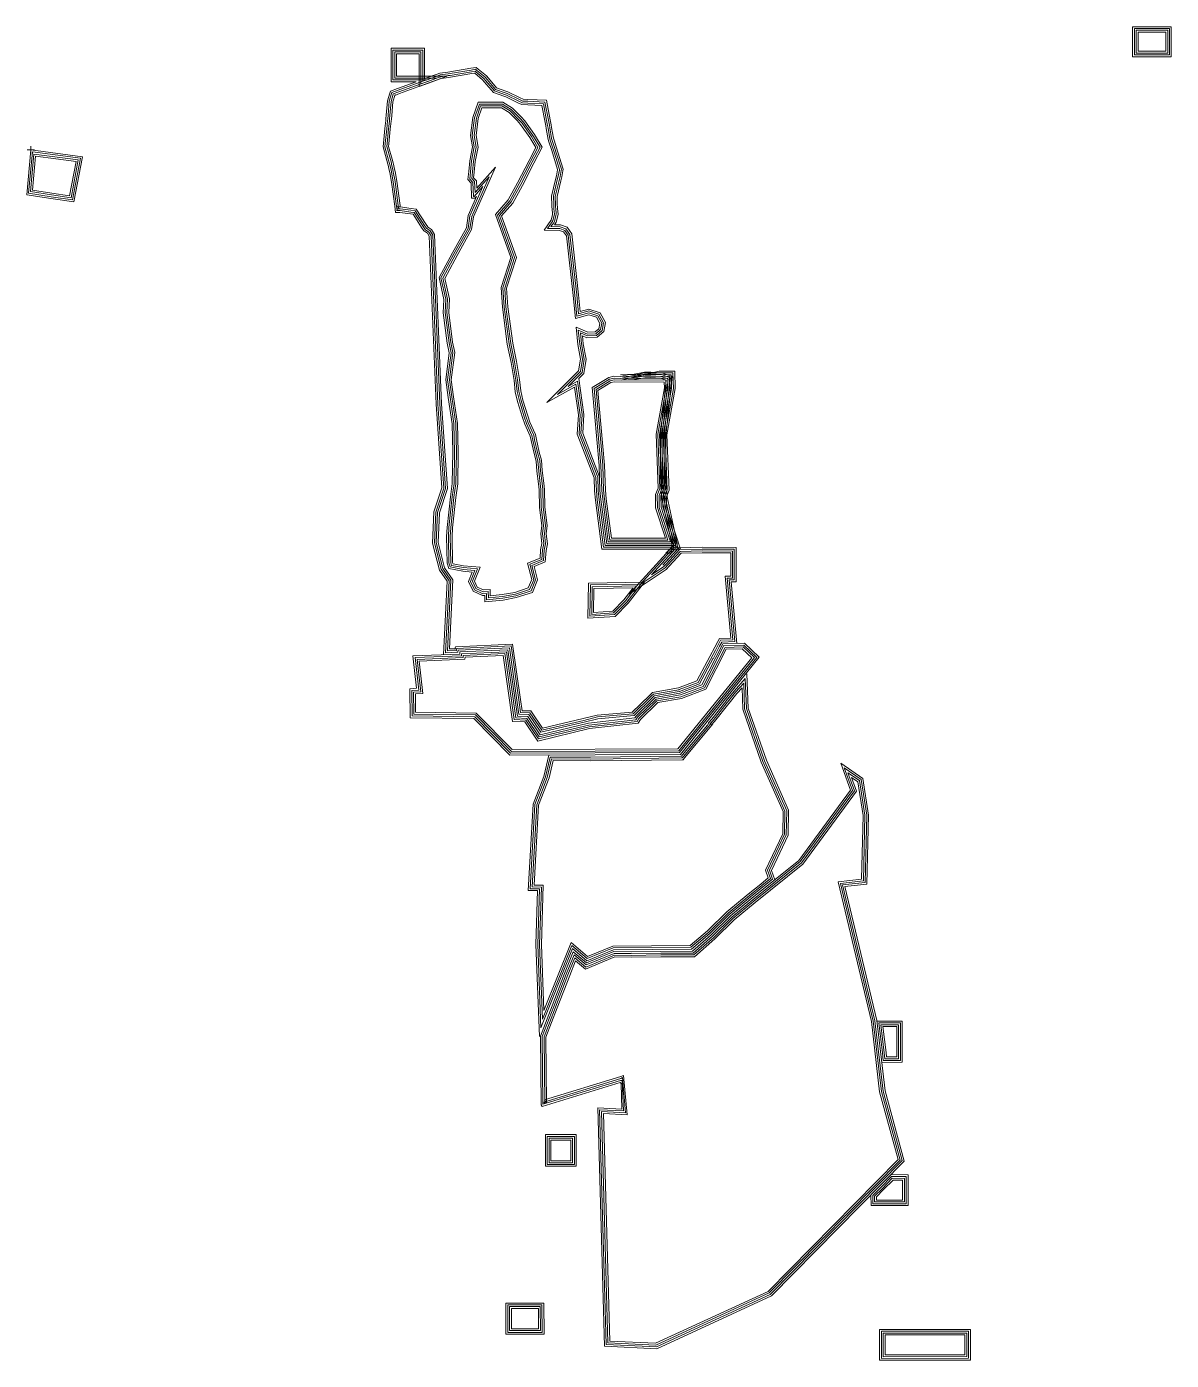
# Model space of a CAD drawing. Extents: x 1379 to 1824, y 6485 to 7347.
# Drawn here: x 1458.3 to 1772.9, y 6485.5 to 6852.1 of the extents above; entities that cross this region are included whole.
import ezdxf

# ---------------------------------------------------------------- set-up
doc = ezdxf.new("R2010")
doc.units = 0
doc.header["$MEASUREMENT"] = 0
doc.header["$PDMODE"] = 2
doc.header["$PDSIZE"] = -1
doc.linetypes.add('DASHED', pattern=[0])

msp = doc.modelspace()

# ---------------------------------------------------------------- linework, layer by layer
at = {"layer": '', "color": 1, "linetype": 'CONTINUOUS', "lineweight": 0}
for points in [[(1599.221, 6574.553, 3336), (1598.293, 6599.82, 3336), (1598.755, 6614.622, 3336), (1596.173, 6614.655, 3336), (1597.496, 6638.403, 3336), (1600.448, 6646.025, 3336), (1601.793, 6651.854, 3336)], [(1692.734, 6493.964, 3336), (1717.705, 6493.957, 3336), (1717.705, 6485.53, 3336), (1692.734, 6485.477, 3336), (1692.734, 6493.964, 3336)]]:
    msp.add_polyline3d(points, dxfattribs=at)
at = {"color": 1, "linetype": 'CONTINUOUS', "lineweight": 0}
for p, q in [((1614.384, 6724.508, 3336), (1614.636, 6721.985, 3336)), ((1614.636, 6721.985, 3336), (1616.408, 6708.5, 3336)), ((1614.884, 6724.541, 3336), (1615.132, 6722.042, 3336)), ((1615.132, 6722.042, 3336), (1616.847, 6709, 3336)), ((1615.383, 6724.574, 3336), (1615.629, 6722.1, 3336)), ((1615.629, 6722.1, 3336), (1617.285, 6709.5, 3336)), ((1613.092, 6690.035, 3336), (1613.253, 6698.66, 3336)), ((1613.253, 6698.66, 3336), (1627.081, 6698.902, 3336)), ((1613.602, 6690.572, 3336), (1613.744, 6698.168, 3336)), ((1613.744, 6698.168, 3336), (1626.046, 6698.384, 3336)), ((1614.112, 6691.109, 3336), (1614.235, 6697.677, 3336)), ((1614.235, 6697.677, 3336), (1625.012, 6697.865, 3336)), ((1625.012, 6697.865, 3336), (1622.485, 6694.606, 3336)), ((1626.046, 6698.384, 3336), (1622.862, 6694.276, 3336)), ((1627.081, 6698.902, 3336), (1623.239, 6693.947, 3336)), ((1622.485, 6694.606, 3336), (1619.411, 6691.481, 3336)), ((1622.862, 6694.276, 3336), (1619.634, 6690.995, 3336)), ((1623.239, 6693.947, 3336), (1619.858, 6690.51, 3336)), ((1619.858, 6690.51, 3336), (1613.092, 6690.035, 3336)), ((1619.634, 6690.995, 3336), (1613.602, 6690.572, 3336)), ((1619.411, 6691.481, 3336), (1614.112, 6691.109, 3336)), ((1576.373, 6681.127, 3336), (1574.487, 6681.052, 3336)), ((1576.17, 6681.682, 3336), (1575.997, 6681.044, 3336)), ((1575.997, 6681.044, 3336), (1576.373, 6681.127, 3336)), ((1591.882, 6682.39, 3336), (1576.17, 6681.682, 3336)), ((1576.557, 6681.199, 3336), (1576.401, 6680.621, 3336)), ((1591.451, 6681.87, 3336), (1576.557, 6681.199, 3336)), ((1576.945, 6680.716, 3336), (1576.804, 6680.197, 3336)), ((1591.02, 6681.35, 3336), (1576.945, 6680.716, 3336)), ((1593.068, 6666.995, 3336), (1591.02, 6681.35, 3336)), ((1593.563, 6667.065, 3336), (1591.451, 6681.87, 3336)), ((1594.058, 6667.135, 3336), (1591.882, 6682.39, 3336)), ((1648.23, 6682.895, 3336), (1642.536, 6672.26, 3336)), ((1647.619, 6680.696, 3336), (1642.888, 6671.859, 3336)), ((1648.743, 6681.784, 3336), (1647.003, 6678.38, 3336)), ((1648.297, 6682.012, 3336), (1647.619, 6680.684, 3336)), ((1647.619, 6680.684, 3336), (1647.619, 6680.696, 3336)), ((1648.726, 6683.952, 3336), (1647.852, 6682.239, 3336)), ((1647.852, 6682.239, 3336), (1648.234, 6682.987, 3336)), ((1648.234, 6682.987, 3336), (1648.23, 6682.895, 3336)), ((1649.036, 6683.46, 3336), (1648.297, 6682.012, 3336)), ((1649.347, 6682.968, 3336), (1648.743, 6681.784, 3336)), ((1576.501, 6680.131, 3336), (1573.436, 6680.01, 3336)), ((1576.437, 6680.629, 3336), (1573.961, 6680.531, 3336)), ((1576.401, 6680.621, 3336), (1576.437, 6680.629, 3336)), ((1576.804, 6680.197, 3336), (1576.501, 6680.131, 3336)), ((1647.009, 6678.496, 3336), (1643.24, 6671.457, 3336)), ((1647.003, 6678.38, 3336), (1647.009, 6678.496, 3336)), ((1637.465, 6670.353, 3336), (1630.343, 6669.124, 3336)), ((1637.564, 6669.862, 3336), (1630.582, 6668.657, 3336)), ((1642.536, 6672.26, 3336), (1637.464, 6670.352, 3336)), ((1637.464, 6670.352, 3336), (1637.465, 6670.353, 3336)), ((1637.609, 6669.873, 3336), (1637.564, 6669.862, 3336)), ((1642.888, 6671.859, 3336), (1637.609, 6669.873, 3336)), ((1643.24, 6671.457, 3336), (1637.755, 6669.393, 3336)), ((1593.618, 6663.084, 3336), (1593.068, 6666.995, 3336)), ((1594.053, 6663.577, 3336), (1593.563, 6667.065, 3336)), ((1594.489, 6664.069, 3336), (1594.058, 6667.135, 3336)), ((1629.458, 6668.256, 3336), (1624.654, 6663.55, 3336)), ((1629.81, 6667.901, 3336), (1625.043, 6663.232, 3336)), ((1630.161, 6667.545, 3336), (1625.432, 6662.913, 3336)), ((1629.917, 6668.715, 3336), (1629.458, 6668.256, 3336)), ((1630.124, 6668.215, 3336), (1629.81, 6667.901, 3336)), ((1629.926, 6668.715, 3336), (1629.917, 6668.715, 3336)), ((1630.343, 6669.124, 3336), (1629.926, 6668.715, 3336)), ((1630.13, 6668.215, 3336), (1630.124, 6668.215, 3336)), ((1630.582, 6668.657, 3336), (1630.13, 6668.215, 3336)), ((1630.331, 6667.715, 3336), (1630.161, 6667.545, 3336)), ((1630.335, 6667.715, 3336), (1630.331, 6667.715, 3336)), ((1630.82, 6668.191, 3336), (1630.335, 6667.715, 3336)), ((1637.664, 6669.372, 3336), (1630.82, 6668.191, 3336)), ((1637.755, 6669.393, 3336), (1637.664, 6669.372, 3336)), ((1646.653, 6661.743, 3336), (1650.462, 6666.605, 3336)), ((1647.03, 6661.415, 3336), (1650.866, 6666.311, 3336)), ((1647.408, 6661.086, 3336), (1651.271, 6666.016, 3336)), ((1650.462, 6666.605, 3336), (1650.562, 6666.754, 3336)), ((1650.562, 6666.754, 3336), (1652.772, 6669.476, 3336)), ((1650.866, 6666.311, 3336), (1650.965, 6666.456, 3336)), ((1650.965, 6666.456, 3336), (1653.153, 6669.153, 3336)), ((1651.271, 6666.016, 3336), (1651.367, 6666.159, 3336)), ((1651.367, 6666.159, 3336), (1653.535, 6668.83, 3336)), ((1596.329, 6663.039, 3336), (1593.618, 6663.084, 3336)), ((1596.597, 6663.534, 3336), (1594.053, 6663.577, 3336)), ((1596.865, 6664.03, 3336), (1594.489, 6664.069, 3336)), ((1599.635, 6658.163, 3336), (1596.329, 6663.039, 3336)), ((1599.856, 6658.728, 3336), (1596.597, 6663.534, 3336)), ((1600.077, 6659.293, 3336), (1596.865, 6664.03, 3336)), ((1615.126, 6662.873, 3336), (1611.287, 6661.903, 3336)), ((1615.208, 6662.379, 3336), (1611.405, 6661.417, 3336)), ((1624.74, 6663.683, 3336), (1615.126, 6662.873, 3336)), ((1625.026, 6663.205, 3336), (1615.208, 6662.379, 3336)), ((1625.311, 6662.728, 3336), (1615.291, 6661.884, 3336)), ((1624.654, 6663.55, 3336), (1624.74, 6663.683, 3336)), ((1625.043, 6663.232, 3336), (1625.026, 6663.205, 3336)), ((1625.432, 6662.913, 3336), (1625.311, 6662.728, 3336)), ((1611.523, 6660.931, 3336), (1599.635, 6658.163, 3336)), ((1611.405, 6661.417, 3336), (1599.856, 6658.728, 3336)), ((1611.287, 6661.903, 3336), (1600.077, 6659.293, 3336)), ((1615.291, 6661.884, 3336), (1611.523, 6660.931, 3336)), ((1638.538, 6651.929, 3336), (1645.403, 6660.148, 3336)), ((1638.841, 6651.511, 3336), (1645.792, 6659.833, 3336)), ((1639.144, 6651.094, 3336), (1646.181, 6659.519, 3336)), ((1645.403, 6660.148, 3336), (1645.841, 6660.707, 3336)), ((1645.675, 6660.729, 3336), (1646.653, 6661.743, 3336)), ((1645.811, 6660.893, 3336), (1645.675, 6660.729, 3336)), ((1645.792, 6659.833, 3336), (1646.369, 6660.571, 3336)), ((1645.841, 6660.707, 3336), (1645.811, 6660.893, 3336)), ((1646.047, 6660.395, 3336), (1647.03, 6661.415, 3336)), ((1646.341, 6660.748, 3336), (1646.047, 6660.395, 3336)), ((1646.181, 6659.519, 3336), (1646.897, 6660.434, 3336)), ((1646.369, 6660.571, 3336), (1646.341, 6660.748, 3336)), ((1646.42, 6660.061, 3336), (1647.408, 6661.086, 3336)), ((1646.87, 6660.602, 3336), (1646.42, 6660.061, 3336)), ((1646.897, 6660.434, 3336), (1646.87, 6660.602, 3336)), ((1613.233, 6651.264, 3336), (1638.084, 6651.58, 3336)), ((1638.084, 6651.58, 3336), (1638.252, 6651.581, 3336)), ((1638.084, 6651.58, 3336), (1638.084, 6651.58, 3336)), ((1638.252, 6651.581, 3336), (1638.532, 6651.926, 3336)), ((1638.492, 6651.082, 3336), (1638.838, 6651.51, 3336)), ((1638.532, 6651.926, 3336), (1638.538, 6651.929, 3336)), ((1638.838, 6651.51, 3336), (1638.841, 6651.511, 3336)), ((1613.234, 6650.764, 3336), (1638.293, 6651.082, 3336)), ((1613.236, 6650.264, 3336), (1638.503, 6650.585, 3336)), ((1638.293, 6651.082, 3336), (1638.292, 6651.081, 3336)), ((1638.292, 6651.081, 3336), (1638.492, 6651.082, 3336)), ((1638.503, 6650.585, 3336), (1638.501, 6650.583, 3336)), ((1638.501, 6650.583, 3336), (1638.732, 6650.584, 3336)), ((1638.732, 6650.584, 3336), (1639.145, 6651.094, 3336)), ((1639.145, 6651.094, 3336), (1639.144, 6651.094, 3336)), ((1660.071, 6616.428, 3336), (1656.641, 6613.678, 3336)), ((1660.383, 6616.038, 3336), (1656.957, 6613.291, 3336)), ((1660.696, 6615.648, 3336), (1657.272, 6612.903, 3336)), ((1656.641, 6613.678, 3336), (1650.748, 6608.811, 3336)), ((1656.957, 6613.291, 3336), (1651.084, 6608.44, 3336)), ((1657.272, 6612.903, 3336), (1651.42, 6608.069, 3336)), ((1650.748, 6608.811, 3336), (1645.445, 6603.543, 3336)), ((1651.084, 6608.44, 3336), (1645.783, 6603.174, 3336)), ((1651.42, 6608.069, 3336), (1646.121, 6602.805, 3336)), ((1612.435, 6596.491, 3336), (1607.937, 6600.322, 3336)), ((1645.445, 6603.543, 3336), (1640.712, 6599.542, 3336)), ((1645.783, 6603.174, 3336), (1640.896, 6599.044, 3336)), ((1646.121, 6602.805, 3336), (1641.081, 6598.545, 3336)), ((1612.344, 6595.912, 3336), (1608.142, 6599.49, 3336)), ((1612.252, 6595.334, 3336), (1608.348, 6598.659, 3336)), ((1619.619, 6598.368, 3336), (1612.252, 6595.334, 3336)), ((1619.518, 6598.867, 3336), (1612.344, 6595.912, 3336)), ((1619.417, 6599.367, 3336), (1612.435, 6596.491, 3336)), ((1640.712, 6599.542, 3336), (1619.417, 6599.367, 3336)), ((1640.896, 6599.044, 3336), (1619.518, 6598.867, 3336)), ((1641.081, 6598.545, 3336), (1619.619, 6598.368, 3336)), ((1693.52, 6569.976, 3336), (1692.542, 6578.248, 3336)), ((1694.016, 6570.034, 3336), (1693.105, 6577.749, 3336)), ((1694.513, 6570.093, 3336), (1693.667, 6577.249, 3336)), ((1693.149, 6533.101, 3336), (1696.023, 6536.021, 3336)), ((1693.506, 6532.751, 3336), (1696.23, 6535.519, 3336)), ((1693.862, 6532.4, 3336), (1696.438, 6535.016, 3336))]:
    msp.add_line(p, q, dxfattribs=at)
for points in [[(1762.796, 6851.643, 3336), (1772.439, 6851.643, 3336), (1772.439, 6844.37, 3336), (1762.796, 6844.37, 3336), (1762.796, 6851.643, 3336)], [(1763.296, 6851.143, 3336), (1771.939, 6851.143, 3336), (1771.939, 6844.87, 3336), (1763.296, 6844.87, 3336), (1763.296, 6851.143, 3336)], [(1763.796, 6850.643, 3336), (1771.439, 6850.643, 3336), (1771.439, 6845.37, 3336), (1763.796, 6845.37, 3336), (1763.796, 6850.643, 3336)], [(1573.436, 6680.01, 3336), (1574.384, 6699.801, 3336), (1572.238, 6702.965, 3336), (1570.369, 6710.237, 3336), (1570.752, 6718.667, 3336), (1572.956, 6725.279, 3336), (1571.347, 6748.387, 3336), (1569.435, 6794.67, 3336), (1568.809, 6795.69, 3336), (1567.919, 6796.313, 3336), (1567.798, 6796.397, 3336), (1567.268, 6797.222, 3336), (1564.808, 6801.04, 3336), (1563.856, 6801.172, 3336), (1560.923, 6801.58, 3336), (1559.921, 6801.58, 3336), (1560.118, 6801.58, 3336), (1559.954, 6802.817, 3336), (1559.066, 6809.517, 3336), (1558.58, 6812.109, 3336), (1558.457, 6812.764, 3336), (1558.133, 6814.145, 3336), (1558.051, 6814.497, 3336), (1557.786, 6815.453, 3336), (1556.764, 6819.149, 3336), (1556.856, 6820.064, 3336), (1557.257, 6824.09, 3336), (1557.499, 6826.262, 3336), (1557.56, 6826.813, 3336), (1557.641, 6827.807, 3336), (1557.959, 6831.701, 3336), (1558.587, 6833.744, 3336), (1558.675, 6834.029, 3336), (1560.435, 6834.669, 3336), (1568.216, 6837.499, 3336), (1558.983, 6837.499, 3336), (1558.983, 6845.697, 3336), (1567.182, 6845.697, 3336), (1567.182, 6837.124, 3336), (1568.407, 6837.57, 3336), (1571.306, 6838.617, 3336), (1571.984, 6838.862, 3336), (1574.109, 6839.176, 3336), (1574.657, 6839.258, 3336), (1580.46, 6840.226, 3336), (1581.685, 6840.43, 3336), (1582.074, 6840.111, 3336), (1584.294, 6838.286, 3336), (1584.829, 6837.656, 3336), (1587.171, 6834.894, 3336), (1589.795, 6833.964, 3336), (1590.394, 6833.751, 3336), (1593.753, 6832.151, 3336), (1594.69, 6831.704, 3336), (1596.058, 6831.639, 3336), (1600.74, 6831.415, 3336), (1601.712, 6826.404, 3336), (1601.973, 6825.06, 3336), (1602.093, 6824.342, 3336), (1602.582, 6821.402, 3336), (1602.776, 6820.821, 3336), (1603.499, 6818.651, 3336), (1603.86, 6817.488, 3336), (1605.273, 6812.934, 3336), (1605.216, 6812.634, 3336), (1604.895, 6810.953, 3336), (1604.637, 6809.878, 3336), (1603.574, 6805.461, 3336), (1603.656, 6803.136, 3336), (1603.677, 6802.556, 3336), (1603.72, 6802.138, 3336), (1603.872, 6800.608, 3336), (1603.789, 6800.244, 3336), (1603.409, 6798.569, 3336), (1603.165, 6798.228, 3336), (1602.417, 6797.175, 3336), (1604.962, 6797.122, 3336), (1606.523, 6796.564, 3336), (1607.631, 6795.012, 3336), (1609.496, 6778.372, 3336), (1609.998, 6773.202, 3336), (1612.818, 6773.986, 3336), (1615.607, 6773.063, 3336), (1616.874, 6770.728, 3336), (1616.479, 6768.592, 3336), (1614.951, 6767.24, 3336), (1612.352, 6767.136, 3336), (1610.509, 6767.944, 3336), (1610.803, 6764.912, 3336), (1611.557, 6760.769, 3336), (1610.959, 6757.061, 3336), (1607.107, 6753.206, 3336)], [(1573.961, 6680.531, 3336), (1574.892, 6699.943, 3336), (1572.7, 6703.173, 3336), (1570.872, 6710.289, 3336), (1571.249, 6718.575, 3336), (1573.461, 6725.215, 3336), (1571.847, 6748.414, 3336), (1569.929, 6794.82, 3336), (1569.181, 6796.04, 3336), (1568.206, 6796.723, 3336), (1568.165, 6796.751, 3336), (1567.689, 6797.492, 3336), (1565.104, 6801.503, 3336), (1563.925, 6801.667, 3336), (1560.957, 6802.08, 3336), (1559.921, 6802.08, 3336), (1560.556, 6802.08, 3336), (1560.449, 6802.883, 3336), (1559.56, 6809.596, 3336), (1559.072, 6812.201, 3336), (1558.947, 6812.868, 3336), (1558.62, 6814.259, 3336), (1558.535, 6814.62, 3336), (1558.268, 6815.587, 3336), (1557.271, 6819.192, 3336), (1557.353, 6820.014, 3336), (1557.754, 6824.037, 3336), (1557.996, 6826.207, 3336), (1558.058, 6826.765, 3336), (1558.14, 6827.766, 3336), (1558.453, 6831.606, 3336), (1559.065, 6833.597, 3336), (1559.079, 6833.644, 3336), (1560.606, 6834.199, 3336), (1571.053, 6837.999, 3336), (1559.483, 6837.999, 3336), (1559.483, 6845.197, 3336), (1566.682, 6845.197, 3336), (1566.682, 6836.41, 3336), (1568.578, 6837.1, 3336), (1571.476, 6838.146, 3336), (1572.107, 6838.374, 3336), (1574.183, 6838.682, 3336), (1574.735, 6838.764, 3336), (1580.542, 6839.733, 3336), (1581.543, 6839.899, 3336), (1581.756, 6839.724, 3336), (1583.942, 6837.929, 3336), (1584.447, 6837.332, 3336), (1586.877, 6834.468, 3336), (1589.627, 6833.493, 3336), (1590.202, 6833.288, 3336), (1593.538, 6831.699, 3336), (1594.565, 6831.21, 3336), (1596.034, 6831.139, 3336), (1600.324, 6830.935, 3336), (1601.221, 6826.309, 3336), (1601.481, 6824.971, 3336), (1601.6, 6824.26, 3336), (1602.095, 6821.282, 3336), (1602.301, 6820.663, 3336), (1603.023, 6818.497, 3336), (1603.383, 6817.34, 3336), (1604.758, 6812.905, 3336), (1604.725, 6812.728, 3336), (1604.406, 6811.059, 3336), (1604.151, 6809.995, 3336), (1603.072, 6805.511, 3336), (1603.157, 6803.119, 3336), (1603.178, 6802.521, 3336), (1603.222, 6802.088, 3336), (1603.367, 6800.639, 3336), (1603.302, 6800.355, 3336), (1602.944, 6798.778, 3336), (1602.758, 6798.519, 3336), (1601.462, 6796.694, 3336)], [(1574.487, 6681.052, 3336), (1575.399, 6700.086, 3336), (1573.163, 6703.382, 3336), (1571.375, 6710.341, 3336), (1571.745, 6718.483, 3336), (1573.967, 6725.151, 3336), (1572.346, 6748.442, 3336), (1570.424, 6794.971, 3336), (1569.552, 6796.39, 3336), (1568.492, 6797.132, 3336), (1568.533, 6797.104, 3336), (1568.109, 6797.763, 3336), (1565.4, 6801.967, 3336), (1563.994, 6802.163, 3336), (1560.992, 6802.58, 3336), (1559.921, 6802.58, 3336), (1560.994, 6802.58, 3336), (1560.945, 6802.948, 3336), (1560.054, 6809.675, 3336), (1559.563, 6812.294, 3336), (1559.436, 6812.971, 3336), (1559.106, 6814.373, 3336), (1559.02, 6814.744, 3336), (1558.75, 6815.72, 3336), (1557.777, 6819.236, 3336), (1557.851, 6819.965, 3336), (1558.252, 6823.985, 3336), (1558.493, 6826.152, 3336), (1558.555, 6826.717, 3336), (1558.638, 6827.726, 3336), (1558.947, 6831.511, 3336), (1559.543, 6833.45, 3336), (1559.484, 6833.259, 3336), (1560.777, 6833.729, 3336), (1573.891, 6838.499, 3336), (1559.983, 6838.499, 3336), (1559.983, 6844.697, 3336), (1566.182, 6844.697, 3336), (1566.182, 6835.696, 3336), (1568.748, 6836.63, 3336), (1571.646, 6837.676, 3336), (1572.229, 6837.887, 3336), (1574.256, 6838.187, 3336), (1574.813, 6838.27, 3336), (1580.624, 6839.239, 3336), (1581.401, 6839.369, 3336), (1581.439, 6839.338, 3336), (1583.589, 6837.571, 3336), (1584.066, 6837.009, 3336), (1586.583, 6834.041, 3336), (1589.46, 6833.021, 3336), (1590.011, 6832.826, 3336), (1593.323, 6831.248, 3336), (1594.441, 6830.715, 3336), (1596.01, 6830.64, 3336), (1599.908, 6830.454, 3336), (1600.73, 6826.213, 3336), (1600.989, 6824.883, 3336), (1601.106, 6824.177, 3336), (1601.609, 6821.161, 3336), (1601.827, 6820.505, 3336), (1602.547, 6818.344, 3336), (1602.905, 6817.191, 3336), (1604.244, 6812.875, 3336), (1604.233, 6812.821, 3336), (1603.917, 6811.164, 3336), (1603.665, 6810.112, 3336), (1602.57, 6805.562, 3336), (1602.657, 6803.101, 3336), (1602.679, 6802.487, 3336), (1602.725, 6802.037, 3336), (1602.861, 6800.671, 3336), (1602.814, 6800.466, 3336), (1602.478, 6798.987, 3336), (1602.351, 6798.809, 3336), (1600.508, 6796.214, 3336)], [(1600.508, 6796.214, 3336), (1604.779, 6796.125, 3336), (1605.891, 6795.728, 3336), (1606.666, 6794.643, 3336), (1608.501, 6778.268, 3336), (1609.118, 6771.919, 3336)], [(1601.462, 6796.694, 3336), (1604.871, 6796.624, 3336), (1606.207, 6796.146, 3336), (1607.148, 6794.827, 3336), (1608.998, 6778.32, 3336), (1609.558, 6772.561, 3336), (1612.806, 6773.463, 3336), (1615.262, 6772.65, 3336), (1616.35, 6770.645, 3336), (1616.018, 6768.853, 3336), (1614.753, 6767.733, 3336), (1612.447, 6767.64, 3336), (1609.929, 6768.744, 3336)], [(1609.118, 6771.919, 3336), (1612.793, 6772.941, 3336), (1614.917, 6772.238, 3336), (1615.826, 6770.562, 3336), (1615.558, 6769.113, 3336), (1614.555, 6768.225, 3336), (1612.542, 6768.145, 3336), (1609.349, 6769.545, 3336)], [(1609.349, 6769.545, 3336), (1609.812, 6764.774, 3336), (1610.542, 6760.759, 3336), (1610.023, 6757.539, 3336), (1601.26, 6748.77, 3336)], [(1609.929, 6768.744, 3336), (1610.308, 6764.843, 3336), (1611.049, 6760.764, 3336), (1610.491, 6757.3, 3336), (1604.183, 6750.988, 3336)], [(1607.107, 6753.206, 3336), (1609.683, 6754.655, 3336), (1610.944, 6745.478, 3336), (1610.634, 6740.277, 3336), (1615.259, 6728.305, 3336), (1615.383, 6724.574, 3336)], [(1616.408, 6708.5, 3336), (1638.003, 6708.5, 3336), (1634.181, 6720.313, 3336), (1634.145, 6722.906, 3336), (1634.894, 6724.733, 3336), (1634.294, 6739.896, 3336), (1636.585, 6752.62, 3336), (1636.44, 6757.429, 3336)], [(1616.847, 6709, 3336), (1637.316, 6709, 3336), (1633.682, 6720.23, 3336), (1633.644, 6723.002, 3336), (1634.39, 6724.822, 3336), (1633.793, 6739.93, 3336), (1636.084, 6752.657, 3336), (1635.954, 6756.931, 3336), (1628.004, 6756.977, 3336), (1621.616, 6755.459, 3336), (1625.349, 6755.6, 3336), (1628.198, 6756.123, 3336), (1629.883, 6756.167, 3336), (1632.649, 6755.989, 3336), (1634.639, 6755.282, 3336), (1633.002, 6739.765, 3336), (1633.002, 6728.661, 3336), (1633.334, 6722.757, 3336), (1636.098, 6709.993, 3336), (1635.981, 6707.87, 3336), (1635.175, 6707.868, 3336), (1636.264, 6709.022, 3336), (1626.966, 6698.763, 3336)], [(1633.183, 6720.148, 3336), (1633.142, 6723.097, 3336), (1633.886, 6724.911, 3336), (1633.291, 6739.965, 3336), (1635.582, 6752.694, 3336), (1635.469, 6756.434, 3336), (1623.837, 6756.501, 3336), (1621.548, 6755.957, 3336), (1625.294, 6756.099, 3336), (1628.146, 6756.622, 3336), (1629.892, 6756.668, 3336), (1632.75, 6756.484, 3336), (1635.177, 6755.622, 3336), (1633.502, 6739.738, 3336), (1633.502, 6728.675, 3336), (1633.831, 6722.825, 3336), (1636.601, 6710.033, 3336), (1636.51, 6708.371, 3336), (1636.337, 6708.37, 3336), (1636.631, 6708.682, 3336), (1630.047, 6701.418, 3336)], [(1636.44, 6757.429, 3336), (1632.171, 6757.453, 3336), (1621.684, 6754.962, 3336), (1625.404, 6755.102, 3336), (1628.25, 6755.625, 3336), (1629.873, 6755.667, 3336), (1632.547, 6755.495, 3336), (1634.1, 6754.943, 3336), (1632.502, 6739.791, 3336), (1632.502, 6728.647, 3336), (1632.837, 6722.69, 3336), (1635.595, 6709.953, 3336), (1635.453, 6707.369, 3336), (1634.014, 6707.365, 3336)], [(1601.26, 6748.77, 3336), (1608.892, 6753.063, 3336), (1609.94, 6745.439, 3336), (1609.623, 6740.12, 3336), (1614.265, 6728.102, 3336), (1614.384, 6724.508, 3336)], [(1604.183, 6750.988, 3336), (1609.287, 6753.859, 3336), (1610.442, 6745.458, 3336), (1610.129, 6740.198, 3336), (1614.762, 6728.204, 3336), (1614.884, 6724.541, 3336)], [(1617.285, 6709.5, 3336), (1636.628, 6709.5, 3336), (1633.183, 6720.148, 3336)], [(1634.014, 6707.365, 3336), (1635.897, 6709.361, 3336), (1623.885, 6696.108, 3336)], [(1623.885, 6696.108, 3336), (1634.121, 6702.932, 3336), (1634.939, 6703.819, 3336), (1638.191, 6707.387, 3336), (1644.012, 6707.511, 3336), (1651.813, 6707.479, 3336), (1651.813, 6701.052, 3336), (1650.301, 6701.067, 3336)], [(1626.966, 6698.763, 3336), (1633.794, 6703.315, 3336), (1634.57, 6704.157, 3336), (1637.966, 6707.882, 3336), (1644.008, 6708.011, 3336), (1652.313, 6707.977, 3336), (1652.313, 6700.548, 3336), (1650.849, 6700.561, 3336), (1652.37, 6683.548, 3336), (1649.036, 6683.46, 3336)], [(1630.047, 6701.418, 3336), (1633.467, 6703.698, 3336), (1634.202, 6704.495, 3336), (1637.741, 6708.378, 3336), (1644.003, 6708.511, 3336), (1652.813, 6708.475, 3336), (1652.813, 6700.043, 3336), (1651.396, 6700.056, 3336), (1652.916, 6683.063, 3336), (1649.347, 6682.968, 3336)], [(1650.301, 6701.067, 3336), (1651.825, 6684.034, 3336), (1648.726, 6683.952, 3336)]]:
    msp.add_polyline3d(points, dxfattribs=at)
at = {"color": 182, "linetype": 'DASHED', "lineweight": 0}
for points in [[(1582.729, 6830.852, 3336), (1589.062, 6830.852, 3336), (1591.505, 6829.358, 3336), (1593.834, 6827.005, 3336), (1594.854, 6825.907, 3336), (1597.442, 6822.2, 3336), (1599.415, 6818.98, 3336), (1597.269, 6814.859, 3336), (1594.125, 6808.748, 3336), (1591.479, 6803.945, 3336), (1588.279, 6800.255, 3336), (1592.397, 6788.716, 3336), (1589.714, 6780.294, 3336), (1590.047, 6775.087, 3336), (1591.401, 6765.038, 3336), (1592.413, 6760.016, 3336), (1593.257, 6755.043, 3336), (1593.603, 6751.92, 3336), (1594.214, 6749.366, 3336), (1595.536, 6745.024, 3336), (1596.119, 6743.245, 3336), (1597.667, 6739.854, 3336), (1597.917, 6738.549, 3336), (1598.72, 6735.044, 3336), (1599.325, 6732.84, 3336), (1599.53, 6730.027, 3336), (1599.949, 6726.575, 3336), (1600.132, 6724.894, 3336), (1600.246, 6720.043, 3336), (1600.902, 6714.979, 3336), (1600.59, 6712.697, 3336), (1600.937, 6709.991, 3336), (1600.571, 6708.21, 3336), (1600.382, 6705.333, 3336), (1597.163, 6704.026, 3336), (1598.185, 6700.053, 3336), (1596.927, 6697.027, 3336), (1592.741, 6695.648, 3336), (1589.164, 6694.994, 3336), (1584.706, 6694.55, 3336), (1584.693, 6696.343, 3336), (1583.701, 6696.253, 3336), (1581.356, 6697.307, 3336), (1580.283, 6699.648, 3336), (1581.507, 6702.648, 3336), (1578.258, 6702.922, 3336), (1574.707, 6703.6, 3336), (1574.371, 6704.694, 3336), (1574.21, 6711.945, 3336), (1574.36, 6714.428, 3336), (1575.247, 6722.862, 3336), (1575.781, 6726.501, 3336), (1575.934, 6735.19, 3336), (1575.735, 6743.001, 3336), (1574.665, 6750.265, 3336), (1573.989, 6755.036, 3336), (1574.942, 6762.515, 3336), (1574.397, 6765.207, 3336), (1573.315, 6773.524, 3336), (1573.486, 6777.203, 3336), (1572.178, 6783.067, 3336), (1575.104, 6788.538, 3336), (1575.749, 6789.715, 3336), (1579.638, 6796.688, 3336), (1580.139, 6800.1, 3336), (1583.698, 6808.156, 3336), (1581.296, 6805.488, 3336), (1581.081, 6805.493, 3336), (1580.924, 6809.344, 3336), (1580.114, 6810.262, 3336), (1580.318, 6812.274, 3336), (1580.609, 6815.217, 3336), (1581.339, 6819.065, 3336), (1580.793, 6822.241, 3336), (1581.425, 6827.095, 3336), (1582.729, 6830.852, 3336)], [(1583.085, 6830.352, 3336), (1588.921, 6830.352, 3336), (1591.193, 6828.963, 3336), (1593.473, 6826.659, 3336), (1594.464, 6825.592, 3336), (1597.024, 6821.926, 3336), (1598.841, 6818.96, 3336), (1596.825, 6815.089, 3336), (1593.683, 6808.983, 3336), (1591.066, 6804.232, 3336), (1587.71, 6800.362, 3336), (1591.87, 6788.707, 3336), (1589.209, 6780.356, 3336), (1589.549, 6775.037, 3336), (1590.907, 6764.955, 3336), (1591.922, 6759.925, 3336), (1592.761, 6754.973, 3336), (1593.11, 6751.834, 3336), (1593.732, 6749.235, 3336), (1595.059, 6744.874, 3336), (1595.652, 6743.063, 3336), (1597.187, 6739.701, 3336), (1597.427, 6738.446, 3336), (1598.235, 6734.922, 3336), (1598.83, 6732.755, 3336), (1599.032, 6729.978, 3336), (1599.453, 6726.518, 3336), (1599.632, 6724.861, 3336), (1599.747, 6720.005, 3336), (1600.397, 6714.981, 3336), (1600.085, 6712.699, 3336), (1600.431, 6710.01, 3336), (1600.075, 6708.277, 3336), (1599.903, 6705.679, 3336), (1596.57, 6704.324, 3336), (1597.659, 6700.091, 3336), (1596.553, 6697.43, 3336), (1592.617, 6696.133, 3336), (1589.094, 6695.489, 3336), (1585.202, 6695.102, 3336), (1585.189, 6696.891, 3336), (1583.787, 6696.763, 3336), (1581.732, 6697.686, 3336), (1580.828, 6699.659, 3336), (1582.227, 6703.089, 3336), (1578.326, 6703.418, 3336), (1575.097, 6704.034, 3336), (1574.87, 6704.774, 3336), (1574.711, 6711.936, 3336), (1574.859, 6714.386, 3336), (1575.743, 6722.799, 3336), (1576.281, 6726.46, 3336), (1576.434, 6735.192, 3336), (1576.234, 6743.044, 3336), (1575.16, 6750.337, 3336), (1574.494, 6755.039, 3336), (1575.449, 6762.533, 3336), (1574.89, 6765.289, 3336), (1573.817, 6773.545, 3336), (1573.988, 6777.246, 3336), (1572.707, 6782.995, 3336), (1575.543, 6788.3, 3336), (1576.186, 6789.473, 3336), (1580.12, 6796.524, 3336), (1580.624, 6799.96, 3336), (1585.42, 6810.814, 3336), (1581.54, 6806.507, 3336), (1581.417, 6809.542, 3336), (1580.633, 6810.429, 3336), (1580.815, 6812.224, 3336), (1581.105, 6815.145, 3336), (1581.847, 6819.06, 3336), (1581.298, 6822.252, 3336), (1581.914, 6826.979, 3336), (1583.085, 6830.352, 3336)], [(1583.44, 6829.852, 3336), (1588.781, 6829.852, 3336), (1590.88, 6828.568, 3336), (1593.112, 6826.313, 3336), (1594.074, 6825.278, 3336), (1596.605, 6821.652, 3336), (1598.267, 6818.94, 3336), (1596.381, 6815.319, 3336), (1593.242, 6809.218, 3336), (1590.654, 6804.52, 3336), (1587.141, 6800.469, 3336), (1591.342, 6788.698, 3336), (1588.704, 6780.418, 3336), (1589.051, 6774.988, 3336), (1590.414, 6764.872, 3336), (1591.43, 6759.833, 3336), (1592.266, 6754.904, 3336), (1592.616, 6751.748, 3336), (1593.249, 6749.104, 3336), (1594.583, 6744.723, 3336), (1595.186, 6742.88, 3336), (1596.708, 6739.548, 3336), (1596.938, 6738.344, 3336), (1597.75, 6734.8, 3336), (1598.335, 6732.67, 3336), (1598.535, 6729.93, 3336), (1598.956, 6726.461, 3336), (1599.133, 6724.828, 3336), (1599.247, 6719.967, 3336), (1599.893, 6714.982, 3336), (1599.581, 6712.701, 3336), (1599.924, 6710.029, 3336), (1599.578, 6708.344, 3336), (1599.425, 6706.024, 3336), (1595.977, 6704.623, 3336), (1597.133, 6700.128, 3336), (1596.179, 6697.834, 3336), (1592.494, 6696.619, 3336), (1589.024, 6695.985, 3336), (1585.698, 6695.654, 3336), (1585.685, 6697.438, 3336), (1583.872, 6697.273, 3336), (1582.109, 6698.065, 3336), (1581.372, 6699.671, 3336), (1582.947, 6703.53, 3336), (1578.394, 6703.914, 3336), (1575.486, 6704.469, 3336), (1575.368, 6704.855, 3336), (1575.211, 6711.926, 3336), (1575.357, 6714.345, 3336), (1576.24, 6722.737, 3336), (1576.78, 6726.419, 3336), (1576.934, 6735.194, 3336), (1576.733, 6743.087, 3336), (1575.655, 6750.408, 3336), (1574.998, 6755.043, 3336), (1575.955, 6762.552, 3336), (1575.384, 6765.371, 3336), (1574.318, 6773.566, 3336), (1574.491, 6777.29, 3336), (1573.235, 6782.922, 3336), (1575.983, 6788.062, 3336), (1576.624, 6789.231, 3336), (1580.601, 6796.361, 3336), (1581.109, 6799.82, 3336), (1587.141, 6813.473, 3336), (1581.99, 6807.753, 3336), (1581.909, 6809.739, 3336), (1581.153, 6810.596, 3336), (1581.313, 6812.174, 3336), (1581.6, 6815.074, 3336), (1582.355, 6819.056, 3336), (1581.804, 6822.262, 3336), (1582.404, 6826.864, 3336), (1583.44, 6829.852, 3336)], [(1458.291, 6805.948, 3336), (1459.4, 6818.26, 3336), (1473.641, 6816.375, 3336), (1471.285, 6803.963, 3336), (1464.938, 6804.907, 3336), (1458.291, 6805.948, 3336)], [(1458.831, 6806.37, 3336), (1459.851, 6817.696, 3336), (1473.051, 6815.949, 3336), (1470.883, 6804.528, 3336), (1465.013, 6805.401, 3336), (1458.831, 6806.37, 3336)], [(1459.371, 6806.791, 3336), (1460.302, 6817.132, 3336), (1472.461, 6815.522, 3336), (1470.482, 6805.093, 3336), (1465.089, 6805.896, 3336), (1459.371, 6806.791, 3336)], [(1459.911, 6807.213, 3336), (1460.754, 6816.568, 3336), (1471.871, 6815.096, 3336), (1470.08, 6805.659, 3336), (1465.164, 6806.39, 3336), (1459.911, 6807.213, 3336)], [(1613.752, 6752.958, 3336), (1618.292, 6755.693, 3336), (1619.682, 6756.025, 3336), (1634.984, 6755.937, 3336), (1635.081, 6752.731, 3336), (1632.789, 6740, 3336), (1633.382, 6725, 3336), (1632.641, 6723.192, 3336), (1632.684, 6720.066, 3336), (1635.941, 6710, 3336), (1617.724, 6710, 3336), (1616.126, 6722.157, 3336), (1615.882, 6724.607, 3336), (1615.654, 6731.537, 3336), (1613.752, 6752.958, 3336)], [(1614.278, 6752.691, 3336), (1618.484, 6755.225, 3336), (1619.739, 6755.525, 3336), (1634.499, 6755.44, 3336), (1634.58, 6752.768, 3336), (1632.287, 6740.035, 3336), (1632.878, 6725.089, 3336), (1632.14, 6723.287, 3336), (1632.185, 6719.984, 3336), (1635.254, 6710.5, 3336), (1618.163, 6710.5, 3336), (1616.623, 6722.214, 3336), (1616.381, 6724.64, 3336), (1616.153, 6731.567, 3336), (1614.278, 6752.691, 3336)], [(1614.803, 6752.424, 3336), (1618.675, 6754.756, 3336), (1619.797, 6755.024, 3336), (1634.014, 6754.943, 3336), (1634.078, 6752.805, 3336), (1631.785, 6740.07, 3336), (1632.374, 6725.178, 3336), (1631.638, 6723.382, 3336), (1631.686, 6719.902, 3336), (1634.566, 6711, 3336), (1618.601, 6711, 3336), (1617.12, 6722.272, 3336), (1616.88, 6724.673, 3336), (1616.653, 6731.598, 3336), (1614.803, 6752.424, 3336)], [(1615.329, 6752.157, 3336), (1618.867, 6754.288, 3336), (1619.854, 6754.524, 3336), (1633.528, 6754.445, 3336), (1633.577, 6752.842, 3336), (1631.284, 6740.104, 3336), (1631.87, 6725.267, 3336), (1631.137, 6723.478, 3336), (1631.187, 6719.819, 3336), (1633.879, 6711.5, 3336), (1619.04, 6711.5, 3336), (1617.616, 6722.329, 3336), (1617.38, 6724.706, 3336), (1617.152, 6731.628, 3336), (1615.329, 6752.157, 3336)], [(1628.115, 6699.42, 3336), (1623.616, 6693.617, 3336), (1620.082, 6690.024, 3336), (1612.582, 6689.498, 3336), (1612.762, 6699.151, 3336), (1628.115, 6699.42, 3336)], [(1627.081, 6698.902, 3336), (1623.239, 6693.947, 3336), (1619.858, 6690.51, 3336), (1613.092, 6690.035, 3336), (1613.253, 6698.66, 3336), (1627.081, 6698.902, 3336)], [(1626.046, 6698.384, 3336), (1622.862, 6694.276, 3336), (1619.634, 6690.995, 3336), (1613.602, 6690.572, 3336), (1613.744, 6698.168, 3336), (1626.046, 6698.384, 3336)], [(1625.012, 6697.865, 3336), (1622.485, 6694.606, 3336), (1619.411, 6691.481, 3336), (1614.112, 6691.109, 3336), (1614.235, 6697.677, 3336), (1625.012, 6697.865, 3336)], [(1659.686, 6678.792, 3336), (1638.012, 6652.079, 3336), (1591.109, 6651.9, 3336), (1581.228, 6661.924, 3336), (1563.736, 6662.153, 3336), (1563.63, 6670.138, 3336), (1565.492, 6670.235, 3336), (1564.485, 6679.156, 3336), (1577.315, 6679.663, 3336), (1577.332, 6680.233, 3336), (1590.589, 6680.83, 3336), (1593.182, 6662.591, 3336), (1596.097, 6662.451, 3336), (1599.424, 6657.452, 3336), (1612.705, 6660.642, 3336), (1625.487, 6662.082, 3336), (1625.821, 6662.594, 3336), (1631.059, 6667.725, 3336), (1637.864, 6668.9, 3336), (1643.878, 6671.162, 3336), (1649.657, 6682.476, 3336), (1655.591, 6682.633, 3336), (1659.686, 6678.792, 3336)], [(1659.005, 6678.746, 3336), (1637.773, 6652.578, 3336), (1591.317, 6652.401, 3336), (1581.44, 6662.421, 3336), (1564.229, 6662.647, 3336), (1564.136, 6669.664, 3336), (1566.048, 6669.763, 3336), (1565.042, 6678.678, 3336), (1577.801, 6679.182, 3336), (1577.818, 6679.754, 3336), (1590.158, 6680.31, 3336), (1592.745, 6662.111, 3336), (1595.821, 6661.964, 3336), (1599.201, 6656.884, 3336), (1612.792, 6660.149, 3336), (1625.777, 6661.612, 3336), (1626.21, 6662.275, 3336), (1631.298, 6667.259, 3336), (1637.996, 6668.415, 3336), (1644.235, 6670.762, 3336), (1649.967, 6681.984, 3336), (1655.399, 6682.128, 3336), (1659.005, 6678.746, 3336)], [(1658.323, 6678.699, 3336), (1637.534, 6653.077, 3336), (1591.526, 6652.902, 3336), (1581.652, 6662.919, 3336), (1564.723, 6663.14, 3336), (1564.643, 6669.189, 3336), (1566.605, 6669.292, 3336), (1565.599, 6678.199, 3336), (1578.287, 6678.701, 3336), (1578.304, 6679.276, 3336), (1589.727, 6679.79, 3336), (1592.308, 6661.632, 3336), (1595.544, 6661.476, 3336), (1598.978, 6656.317, 3336), (1612.878, 6659.655, 3336), (1626.067, 6661.141, 3336), (1626.599, 6661.956, 3336), (1631.536, 6666.793, 3336), (1638.127, 6667.931, 3336), (1644.592, 6670.362, 3336), (1650.277, 6681.492, 3336), (1655.207, 6681.622, 3336), (1658.323, 6678.699, 3336)], [(1657.642, 6678.653, 3336), (1637.295, 6653.576, 3336), (1591.734, 6653.402, 3336), (1581.864, 6663.416, 3336), (1565.216, 6663.634, 3336), (1565.149, 6668.715, 3336), (1567.161, 6668.82, 3336), (1566.157, 6677.721, 3336), (1578.773, 6678.219, 3336), (1578.79, 6678.797, 3336), (1589.296, 6679.27, 3336), (1591.871, 6661.152, 3336), (1595.268, 6660.989, 3336), (1598.756, 6655.749, 3336), (1612.965, 6659.162, 3336), (1626.357, 6660.671, 3336), (1626.988, 6661.637, 3336), (1631.775, 6666.326, 3336), (1638.259, 6667.446, 3336), (1644.95, 6669.962, 3336), (1650.587, 6681, 3336), (1655.014, 6681.117, 3336), (1657.642, 6678.653, 3336)], [(1599.695, 6555.733, 3336), (1599.531, 6574.566, 3336), (1602.724, 6582.949, 3336), (1606.156, 6591.826, 3336), (1608.553, 6597.827, 3336), (1612.16, 6594.755, 3336), (1619.72, 6597.869, 3336), (1624.484, 6597.817, 3336), (1632.59, 6597.916, 3336), (1641.319, 6597.926, 3336), (1646.459, 6602.436, 3336), (1651.756, 6607.698, 3336), (1657.588, 6612.515, 3336), (1670.586, 6622.937, 3336), (1684.705, 6642.245, 3336), (1682.053, 6649.614, 3336), (1688.158, 6645.44, 3336), (1689.701, 6635.381, 3336), (1689.282, 6616.4, 3336), (1683.198, 6615.744, 3336), (1691.964, 6578.885, 3336), (1694.24, 6559.614, 3336), (1699.488, 6540.254, 3336), (1662.992, 6503.175, 3336), (1631.478, 6488.68, 3336), (1617.098, 6489.352, 3336), (1615.277, 6554.917, 3336), (1621.925, 6554.558, 3336), (1621.702, 6561.554, 3336), (1621.463, 6561.905, 3336), (1599.956, 6555.299, 3336), (1599.695, 6555.733, 3336)], [(1600.194, 6555.874, 3336), (1600.032, 6574.476, 3336), (1603.191, 6582.77, 3336), (1606.621, 6591.643, 3336), (1608.759, 6596.995, 3336), (1612.068, 6594.176, 3336), (1619.816, 6597.368, 3336), (1624.484, 6597.317, 3336), (1632.593, 6597.416, 3336), (1641.508, 6597.426, 3336), (1646.8, 6602.07, 3336), (1652.092, 6607.327, 3336), (1657.904, 6612.127, 3336), (1670.95, 6622.588, 3336), (1685.265, 6642.164, 3336), (1683.047, 6648.329, 3336), (1687.697, 6645.15, 3336), (1689.2, 6635.348, 3336), (1688.792, 6616.85, 3336), (1682.58, 6616.18, 3336), (1691.471, 6578.798, 3336), (1693.748, 6559.519, 3336), (1698.93, 6540.4, 3336), (1662.7, 6503.591, 3336), (1631.38, 6489.185, 3336), (1617.585, 6489.83, 3336), (1615.792, 6554.388, 3336), (1622.392, 6554.032, 3336), (1621.993, 6562.399, 3336), (1621.519, 6562.445, 3336), (1600.183, 6555.892, 3336), (1600.194, 6555.874, 3336)], [(1600.693, 6556.015, 3336), (1600.533, 6574.386, 3336), (1603.658, 6582.591, 3336), (1607.087, 6591.46, 3336), (1608.965, 6596.163, 3336), (1611.976, 6593.598, 3336), (1619.913, 6596.867, 3336), (1624.485, 6596.817, 3336), (1632.597, 6596.916, 3336), (1641.696, 6596.926, 3336), (1647.142, 6601.705, 3336), (1652.428, 6606.956, 3336), (1658.219, 6611.739, 3336), (1671.315, 6622.24, 3336), (1685.826, 6642.084, 3336), (1684.041, 6647.044, 3336), (1687.235, 6644.859, 3336), (1688.699, 6635.316, 3336), (1688.302, 6617.3, 3336), (1681.963, 6616.617, 3336), (1690.978, 6578.71, 3336), (1693.256, 6559.424, 3336), (1698.373, 6540.546, 3336), (1662.408, 6504.007, 3336), (1631.281, 6489.69, 3336), (1618.072, 6490.308, 3336), (1616.307, 6553.86, 3336), (1622.86, 6553.506, 3336), (1622.089, 6563.221, 3336), (1621.574, 6562.985, 3336), (1600.41, 6556.485, 3336), (1600.693, 6556.015, 3336)], [(1601.191, 6556.155, 3336), (1601.033, 6574.296, 3336), (1604.124, 6582.412, 3336), (1607.552, 6591.277, 3336), (1609.171, 6595.33, 3336), (1611.885, 6593.019, 3336), (1620.009, 6596.366, 3336), (1624.485, 6596.317, 3336), (1632.6, 6596.416, 3336), (1641.885, 6596.427, 3336), (1647.483, 6601.339, 3336), (1652.764, 6606.585, 3336), (1658.535, 6611.352, 3336), (1671.679, 6621.891, 3336), (1686.386, 6642.003, 3336), (1685.035, 6645.758, 3336), (1686.774, 6644.569, 3336), (1688.198, 6635.283, 3336), (1687.811, 6617.75, 3336), (1681.345, 6617.053, 3336), (1690.485, 6578.623, 3336), (1692.763, 6559.328, 3336), (1697.815, 6540.693, 3336), (1662.116, 6504.423, 3336), (1631.183, 6490.195, 3336), (1618.559, 6490.785, 3336), (1616.822, 6553.331, 3336), (1623.327, 6552.98, 3336), (1622.331, 6563.754, 3336), (1621.63, 6563.525, 3336), (1600.637, 6557.077, 3336), (1601.191, 6556.155, 3336)]]:
    msp.add_polyline3d(points, dxfattribs=at)
at = {"color": 182, "linetype": 'CONTINUOUS', "lineweight": 0}
msp.add_point((1459.4, 6818.26, 3336), dxfattribs=at)
msp.add_point((1459.4, 6818.26, 3336), dxfattribs=at)
at = {"layer": 'WARNING', "color": 1, "linetype": 'CONTINUOUS', "lineweight": 0}
for points in [[(1762.296, 6852.143, 3336), (1772.939, 6852.143, 3336), (1772.939, 6843.87, 3336), (1762.296, 6843.87, 3336), (1762.296, 6852.143, 3336)], [(1572.91, 6679.489, 3336), (1573.877, 6699.658, 3336), (1571.775, 6702.756, 3336), (1569.866, 6710.185, 3336), (1570.256, 6718.759, 3336), (1572.45, 6725.343, 3336), (1570.848, 6748.359, 3336), (1568.941, 6794.519, 3336), (1568.437, 6795.34, 3336), (1567.633, 6795.903, 3336), (1567.431, 6796.044, 3336), (1566.848, 6796.951, 3336), (1564.512, 6800.576, 3336), (1563.787, 6800.677, 3336), (1560.888, 6801.08, 3336), (1559.921, 6801.08, 3336), (1559.68, 6801.08, 3336), (1559.458, 6802.751, 3336), (1558.572, 6809.438, 3336), (1558.089, 6812.017, 3336), (1557.968, 6812.661, 3336), (1557.646, 6814.031, 3336), (1557.566, 6814.373, 3336), (1557.304, 6815.32, 3336), (1556.257, 6819.106, 3336), (1556.358, 6820.114, 3336), (1556.76, 6824.142, 3336), (1557.002, 6826.317, 3336), (1557.062, 6826.861, 3336), (1557.143, 6827.848, 3336), (1557.465, 6831.796, 3336), (1558.109, 6833.891, 3336), (1558.27, 6834.414, 3336), (1560.264, 6835.139, 3336), (1565.378, 6836.999, 3336), (1558.483, 6836.999, 3336), (1558.483, 6846.197, 3336), (1567.682, 6846.197, 3336), (1567.682, 6837.838, 3336), (1568.237, 6838.04, 3336), (1571.136, 6839.087, 3336), (1571.861, 6839.349, 3336), (1574.036, 6839.671, 3336), (1574.579, 6839.752, 3336), (1580.378, 6840.719, 3336), (1581.827, 6840.96, 3336), (1582.391, 6840.497, 3336), (1584.646, 6838.644, 3336), (1585.21, 6837.979, 3336), (1587.465, 6835.32, 3336), (1589.962, 6834.435, 3336), (1590.586, 6834.213, 3336), (1593.968, 6832.602, 3336), (1594.814, 6832.199, 3336), (1596.082, 6832.138, 3336), (1601.156, 6831.896, 3336), (1602.203, 6826.499, 3336), (1602.465, 6825.149, 3336), (1602.586, 6824.424, 3336), (1603.069, 6821.523, 3336), (1603.25, 6820.979, 3336), (1603.975, 6818.804, 3336), (1604.338, 6817.636, 3336), (1605.787, 6812.963, 3336), (1605.707, 6812.541, 3336), (1605.384, 6810.848, 3336), (1605.123, 6809.761, 3336), (1604.076, 6805.41, 3336), (1604.156, 6803.154, 3336), (1604.176, 6802.59, 3336), (1604.217, 6802.188, 3336), (1604.378, 6800.576, 3336), (1604.277, 6800.133, 3336), (1603.874, 6798.36, 3336), (1603.572, 6797.938, 3336), (1603.371, 6797.655, 3336), (1605.054, 6797.62, 3336), (1606.839, 6796.982, 3336), (1608.113, 6795.197, 3336), (1609.993, 6778.424, 3336), (1610.438, 6773.843, 3336), (1612.831, 6774.508, 3336), (1615.952, 6773.475, 3336), (1617.398, 6770.811, 3336), (1616.939, 6768.332, 3336), (1615.149, 6766.748, 3336), (1612.257, 6766.632, 3336), (1611.089, 6767.144, 3336), (1611.299, 6764.981, 3336), (1612.064, 6760.774, 3336), (1611.427, 6756.822, 3336), (1610.03, 6755.424, 3336), (1610.078, 6755.451, 3336), (1611.446, 6745.497, 3336), (1611.14, 6740.356, 3336), (1615.756, 6728.406, 3336)], [(1621.48, 6756.455, 3336), (1625.239, 6756.597, 3336), (1628.094, 6757.121, 3336), (1629.902, 6757.168, 3336), (1632.852, 6756.978, 3336), (1635.716, 6755.961, 3336)], [(1635.716, 6755.961, 3336), (1634.002, 6739.712, 3336), (1634.002, 6728.689, 3336), (1634.328, 6722.892, 3336), (1637.104, 6710.073, 3336), (1637.038, 6708.872, 3336), (1637.498, 6708.873, 3336), (1636.998, 6708.343, 3336), (1633.128, 6704.073, 3336), (1633.14, 6704.081, 3336), (1633.833, 6704.833, 3336), (1637.516, 6708.873, 3336), (1643.999, 6709.011, 3336), (1653.313, 6708.973, 3336), (1653.313, 6699.538, 3336), (1651.943, 6699.551, 3336), (1653.461, 6682.577, 3336)], [(1656.292, 6674.22, 3336), (1656.641, 6664.8, 3336), (1661.619, 6650.44, 3336), (1667.707, 6636.693, 3336), (1667.602, 6629.868, 3336), (1663.043, 6620.17, 3336), (1663.92, 6617.592, 3336)], [(1652.772, 6669.476, 3336), (1655.839, 6672.951, 3336), (1656.144, 6664.707, 3336), (1661.153, 6650.257, 3336), (1667.205, 6636.591, 3336), (1667.104, 6629.983, 3336), (1662.505, 6620.2, 3336), (1663.334, 6617.763, 3336), (1660.696, 6615.648, 3336)], [(1653.153, 6669.153, 3336), (1655.385, 6671.682, 3336), (1655.647, 6664.614, 3336), (1660.688, 6650.073, 3336), (1666.704, 6636.489, 3336), (1666.605, 6630.099, 3336), (1661.966, 6620.23, 3336), (1662.747, 6617.934, 3336), (1660.383, 6616.038, 3336)], [(1653.535, 6668.83, 3336), (1654.932, 6670.412, 3336), (1655.15, 6664.52, 3336), (1660.222, 6649.89, 3336), (1666.202, 6636.387, 3336), (1666.107, 6630.214, 3336), (1661.428, 6620.26, 3336), (1662.161, 6618.104, 3336), (1660.071, 6616.428, 3336)], [(1608.348, 6598.659, 3336), (1599.634, 6576.927, 3336), (1598.793, 6599.821, 3336), (1599.271, 6615.115, 3336), (1596.701, 6615.148, 3336), (1597.991, 6638.296, 3336), (1600.927, 6645.878, 3336), (1602.19, 6651.351, 3336), (1613.233, 6651.264, 3336)], [(1608.142, 6599.49, 3336), (1600.047, 6579.301, 3336), (1599.294, 6599.823, 3336), (1599.786, 6615.609, 3336), (1597.23, 6615.642, 3336), (1598.486, 6638.189, 3336), (1601.406, 6645.731, 3336), (1602.587, 6650.848, 3336), (1613.234, 6650.764, 3336)], [(1600.302, 6616.102, 3336), (1597.758, 6616.135, 3336), (1598.98, 6638.083, 3336), (1601.885, 6645.583, 3336), (1602.984, 6650.345, 3336), (1613.236, 6650.264, 3336)], [(1607.937, 6600.322, 3336), (1600.46, 6581.675, 3336), (1599.794, 6599.824, 3336), (1600.302, 6616.102, 3336)], [(1691.98, 6578.748, 3336), (1698.981, 6578.754, 3336), (1698.981, 6567.413, 3336), (1693.323, 6567.386, 3336)], [(1692.542, 6578.248, 3336), (1698.481, 6578.254, 3336), (1698.481, 6567.911, 3336), (1693.767, 6567.888, 3336), (1693.52, 6569.976, 3336)], [(1693.105, 6577.749, 3336), (1697.981, 6577.753, 3336), (1697.981, 6568.408, 3336), (1694.211, 6568.39, 3336), (1694.016, 6570.034, 3336)], [(1693.667, 6577.249, 3336), (1697.481, 6577.253, 3336), (1697.481, 6568.906, 3336), (1694.655, 6568.892, 3336), (1694.513, 6570.093, 3336)], [(1600.888, 6547.542, 3336), (1609.342, 6547.542, 3336), (1609.342, 6538.813, 3336), (1600.888, 6538.813, 3336), (1600.888, 6547.542, 3336)], [(1601.388, 6547.042, 3336), (1608.842, 6547.042, 3336), (1608.842, 6539.313, 3336), (1601.388, 6539.313, 3336), (1601.388, 6547.042, 3336)], [(1601.888, 6546.542, 3336), (1608.342, 6546.542, 3336), (1608.342, 6539.813, 3336), (1601.888, 6539.813, 3336), (1601.888, 6546.542, 3336)], [(1602.388, 6546.042, 3336), (1607.842, 6546.042, 3336), (1607.842, 6540.313, 3336), (1602.388, 6540.313, 3336), (1602.388, 6546.042, 3336)], [(1695.816, 6536.523, 3336), (1700.556, 6536.473, 3336), (1700.556, 6528.012, 3336), (1690.389, 6528.012, 3336), (1690.382, 6531.002, 3336)], [(1696.023, 6536.021, 3336), (1700.056, 6535.978, 3336), (1700.056, 6528.512, 3336), (1690.888, 6528.512, 3336), (1690.882, 6530.798, 3336), (1693.149, 6533.101, 3336)], [(1696.23, 6535.519, 3336), (1699.556, 6535.483, 3336), (1699.556, 6529.012, 3336), (1691.387, 6529.012, 3336), (1691.383, 6530.593, 3336), (1693.506, 6532.751, 3336)], [(1696.438, 6535.016, 3336), (1699.056, 6534.989, 3336), (1699.056, 6529.512, 3336), (1691.885, 6529.512, 3336), (1691.883, 6530.389, 3336), (1693.862, 6532.4, 3336)], [(1590.024, 6492.643, 3336), (1590.024, 6501.23, 3336), (1600.434, 6501.23, 3336), (1600.541, 6492.643, 3336), (1590.024, 6492.643, 3336)], [(1590.524, 6493.143, 3336), (1590.524, 6500.73, 3336), (1599.94, 6500.73, 3336), (1600.035, 6493.143, 3336), (1590.524, 6493.143, 3336)], [(1591.024, 6493.643, 3336), (1591.024, 6500.23, 3336), (1599.446, 6500.23, 3336), (1599.528, 6493.643, 3336), (1591.024, 6493.643, 3336)], [(1591.524, 6494.143, 3336), (1591.524, 6499.73, 3336), (1598.953, 6499.73, 3336), (1599.022, 6494.143, 3336), (1591.524, 6494.143, 3336)], [(1693.234, 6493.464, 3336), (1717.205, 6493.457, 3336), (1717.205, 6486.029, 3336), (1693.234, 6485.978, 3336), (1693.234, 6493.464, 3336)], [(1693.734, 6492.964, 3336), (1716.705, 6492.957, 3336), (1716.705, 6486.528, 3336), (1693.734, 6486.479, 3336), (1693.734, 6492.964, 3336)], [(1694.234, 6492.464, 3336), (1716.205, 6492.457, 3336), (1716.205, 6487.027, 3336), (1694.234, 6486.98, 3336), (1694.234, 6492.464, 3336)]]:
    msp.add_polyline3d(points, dxfattribs=at)
at = {"layer": 'WARNING', "color": 182, "linetype": 'DASHED', "lineweight": 0}
msp.add_polyline3d([(1582.373, 6831.352, 3336), (1589.203, 6831.352, 3336), (1591.818, 6829.753, 3336), (1594.195, 6827.351, 3336), (1595.244, 6826.222, 3336), (1597.861, 6822.474, 3336), (1599.989, 6819, 3336), (1597.713, 6814.629, 3336), (1594.566, 6808.513, 3336), (1591.891, 6803.657, 3336), (1588.848, 6800.148, 3336), (1592.925, 6788.725, 3336), (1590.219, 6780.232, 3336), (1590.545, 6775.136, 3336), (1591.894, 6765.121, 3336), (1592.905, 6760.107, 3336), (1593.752, 6755.112, 3336), (1594.097, 6752.006, 3336), (1594.697, 6749.497, 3336), (1596.013, 6745.175, 3336), (1596.585, 6743.427, 3336), (1598.147, 6740.007, 3336), (1598.406, 6738.652, 3336), (1599.205, 6735.166, 3336), (1599.82, 6732.925, 3336), (1600.028, 6730.075, 3336), (1600.446, 6726.632, 3336), (1600.631, 6724.927, 3336), (1600.745, 6720.081, 3336), (1601.406, 6714.977, 3336), (1601.094, 6712.695, 3336), (1601.444, 6709.972, 3336), (1601.068, 6708.143, 3336), (1600.86, 6704.988, 3336), (1597.756, 6703.727, 3336), (1598.711, 6700.016, 3336), (1597.301, 6696.624, 3336), (1592.865, 6695.162, 3336), (1589.234, 6694.498, 3336), (1584.21, 6693.998, 3336), (1584.197, 6695.796, 3336), (1583.616, 6695.743, 3336), (1580.98, 6696.928, 3336), (1579.738, 6699.636, 3336), (1580.787, 6702.207, 3336), (1578.19, 6702.426, 3336), (1574.318, 6703.165, 3336), (1573.873, 6704.613, 3336), (1573.71, 6711.955, 3336), (1573.862, 6714.469, 3336), (1574.751, 6722.924, 3336), (1575.282, 6726.542, 3336), (1575.434, 6735.188, 3336), (1575.236, 6742.958, 3336), (1574.17, 6750.194, 3336), (1573.485, 6755.032, 3336), (1574.436, 6762.496, 3336), (1573.903, 6765.125, 3336), (1572.814, 6773.503, 3336), (1572.983, 6777.159, 3336), (1571.65, 6783.139, 3336), (1574.664, 6788.776, 3336), (1575.311, 6789.957, 3336), (1579.157, 6796.851, 3336), (1579.654, 6800.24, 3336), (1581.977, 6805.497, 3336), (1581.515, 6804.984, 3336), (1580.601, 6805.002, 3336), (1580.432, 6809.146, 3336), (1579.594, 6810.095, 3336), (1579.82, 6812.324, 3336), (1580.114, 6815.288, 3336), (1580.831, 6819.069, 3336), (1580.287, 6822.231, 3336), (1580.936, 6827.21, 3336), (1582.373, 6831.352, 3336)], dxfattribs=at)

doc.saveas('drawing.dxf')
